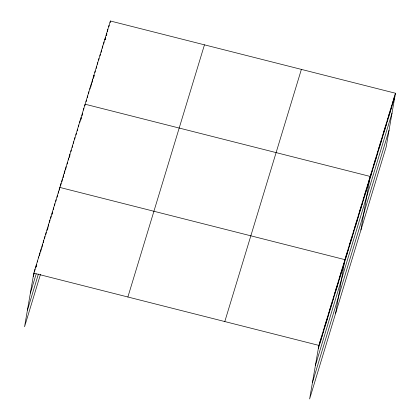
<?xml version="1.0" encoding="UTF-8"?>
<svg xmlns="http://www.w3.org/2000/svg" width="420" height="420" viewBox="0 0 420 420"><rect width="100%" height="100%" fill="white"/><g stroke="black" fill="none" stroke-linecap="round" stroke-linejoin="round"><path stroke-width="0.63" d="M395.451 93.23L318.869 345.392L309.608 399L386.19 146.837L395.451 93.23L110.392 21L33.81 273.163L24.549 326.77L40.493 274.281M34.566 271.892L35.049 269.078M35.805 267.808L36.293 264.999M37.338 262.038L37.532 260.915M38.577 257.959L38.771 256.83M39.527 255.559L40.01 252.751M40.766 251.48L41.249 248.666M42.005 247.396L42.488 244.587M43.344 242.75L43.733 240.503M44.583 238.67L44.971 236.418M45.822 234.586L46.211 232.339M47.061 230.501L47.45 228.254M48.3 226.422L48.688 224.17M49.539 222.338L49.928 220.091M50.783 218.253L51.172 216.006M52.022 214.174L52.411 211.922M53.356 209.528L53.65 207.842M54.6 205.443L54.889 203.758M55.839 201.364L56.128 199.673M57.078 197.279L57.367 195.594M58.317 193.195L58.606 191.51M59.362 190.239L59.85 187.43L344.909 259.654L335.648 313.262M60.627 186.076L61.11 183.267M61.892 181.918L62.375 179.104M63.152 177.755L63.641 174.946M64.418 173.597L64.901 170.783M65.683 169.433L66.166 166.625M67.137 164.152L67.431 162.461M68.402 159.989L68.691 158.303M69.668 155.831L69.956 154.14M70.927 151.667L71.222 149.982M72.193 147.509L72.482 145.819M73.458 143.346L73.747 141.661M74.718 139.188L75.012 137.498M75.983 135.025L76.272 133.339M77.248 130.867L77.537 129.176M78.508 126.704L78.802 125.018M79.774 122.546L80.062 120.855M81.039 118.382L81.233 117.259M82.299 114.219L82.493 113.096M83.564 110.061L83.853 108.376M84.83 105.898L85.118 104.213L370.178 176.442L360.917 230.05M86.09 101.74L86.383 100.055M87.355 97.577L87.644 95.891M88.62 93.419L88.909 91.733M89.88 89.255L90.174 87.57M90.857 86.783L91.439 83.412M92.117 82.624L92.699 79.249M93.382 78.461L93.965 75.091M94.936 72.613L95.23 70.927M96.201 68.455L96.49 66.77M97.461 64.291L97.755 62.606M98.726 60.134L99.02 58.448M99.992 55.97L100.28 54.285M101.157 52.374L101.546 50.127M102.422 48.211L102.811 45.964M103.682 44.053L104.071 41.806M104.948 39.89L105.336 37.643M106.213 35.732L106.601 33.485M107.473 31.568L107.861 29.321M108.833 26.849L109.127 25.163M110.098 22.685L110.392 21M319.526 344.678L320.108 341.308M320.77 340.599L321.347 337.223M322.009 336.514L322.592 333.144M323.248 332.43L323.831 329.06M324.487 328.351L325.07 324.975M325.726 324.266L326.308 320.896M326.965 320.187L327.548 316.811M328.204 316.103L328.786 312.727M329.448 312.018L330.031 308.647M330.687 307.939L331.27 304.563M331.926 303.854L332.509 300.484M333.165 299.77L333.748 296.399M334.404 295.691L334.987 292.315M335.643 291.606L336.226 288.236M336.887 287.522L337.47 284.151M338.126 283.442L338.709 280.067M339.365 279.358L339.948 275.987M340.604 275.273L341.187 271.903M341.843 271.194L342.426 267.818M343.082 267.109L343.665 263.739M345.587 258.867L346.169 255.497M346.852 254.704L347.435 251.333M348.117 250.546L348.7 247.175M349.377 246.383L349.96 243.012M350.642 242.225L351.225 238.854M351.907 238.061L352.49 234.691M353.168 233.903L353.75 230.528M354.433 229.74L355.016 226.37M355.698 225.582L356.281 222.206M356.958 221.419L357.541 218.048M358.223 217.261L358.806 213.885M359.489 213.097L360.071 209.727M360.749 208.94L361.331 205.564M362.014 204.776L362.596 201.406M363.279 200.618L363.862 197.243M364.539 196.455L365.122 193.084M365.804 192.297L366.387 188.921M367.07 188.134L367.652 184.763M368.33 183.976L368.912 180.6M370.86 175.655L371.443 172.279M372.12 171.491L372.703 168.121M373.385 167.333L373.968 163.958M374.651 163.17L375.233 159.799M375.911 159.012L376.493 155.636M377.176 154.849L377.758 151.478M378.441 150.691L379.024 147.315M379.701 146.528L380.284 143.157M380.966 142.37L381.549 138.994M382.231 138.206L382.814 134.836M383.492 134.048L384.074 130.673M384.757 129.885L385.34 126.514M386.022 125.727L386.605 122.351M387.282 121.564L387.865 118.193M388.547 117.406L389.13 114.03M389.812 113.242L390.395 109.872M391.078 109.085L391.655 105.709M392.338 104.921L392.921 101.551M393.603 100.763L394.186 97.388M33.227 276.538L34.293 273.037M36.241 266.621L36.771 264.873M47.576 229.294L48.106 227.546M52.18 214.132L52.71 212.378M69.373 157.516L69.914 155.731M80.745 120.067L81.286 118.288M82.01 115.91L82.551 114.124M93.744 77.275L94.285 75.49M105.115 39.827L105.656 38.041M106.376 35.669L106.922 33.884M30.366 293.113L36.209 273.866M27.416 310.196L38.398 274.034M127.88 296.998L204.461 44.835M224.8 321.557L301.381 69.395M318.286 348.763L394.868 96.6M315.425 365.342L392.002 113.18M312.475 382.421L389.051 130.258M33.81 273.163L318.869 345.392"/></g></svg>
